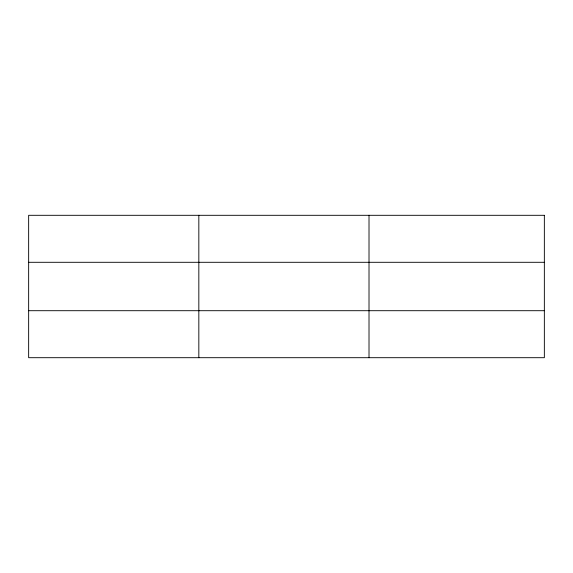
<?xml version="1.0" encoding="UTF-8"?>
<svg xmlns="http://www.w3.org/2000/svg" width="573" height="573" viewBox="0 0 573 573"><rect width="100%" height="100%" fill="white"/><g stroke="black" fill="none" stroke-linecap="round" stroke-linejoin="round"><path stroke-width="0.86" d="M198.831 357.695L198.831 215.305M369.012 357.695L369.012 215.305M28.65 262.298L544.35 262.298M28.65 310.702L544.35 310.702M544.35 215.305L544.35 357.695L28.65 357.695L28.65 215.305L544.35 215.305"/></g></svg>
